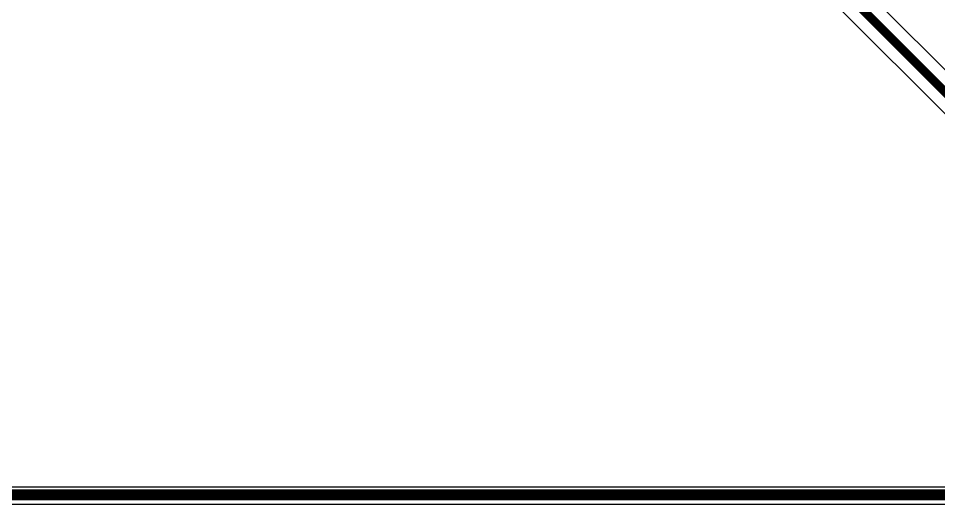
# Model space of a CAD drawing. Header units: millimetres. Extents: x 0.67 to 7.75, y 0.64 to 6.06.
# Drawn here: x 1.204 to 2.046, y 0.641 to 1.086 of the extents above; entities that cross this region are included whole.
import ezdxf

# ---------------------------------------------------------------- set-up
doc = ezdxf.new("R2010")
doc.units = ezdxf.units.MM
doc.header["$MEASUREMENT"] = 0
for name, color, linetype in [('BottomLayer', 5, 'Continuous'), ('TopLayer', 1, 'Continuous'), ('TopOverlay', 2, 'Continuous')]:
    doc.layers.add(name, color=color, linetype=linetype)

msp = doc.modelspace()

# ---------------------------------------------------------------- linework, layer by layer
at = {"layer": 'BottomLayer'}
for p, q in [((2.30591, 0.78427), (1.8156, 1.27459)), ((1.79918, 1.25064), (2.28991, 0.75991)), ((7.738, 0.641), (0.666, 0.641))]:
    msp.add_line(p, q, dxfattribs=at)
at = {"layer": 'BottomLayer', "const_width": 0.008}
msp.add_lwpolyline([(1.80132, 1.26868), (2.3, 0.77)], dxfattribs=at)
at = {"layer": 'TopLayer'}
msp.add_line((7.729, 0.657), (0.674, 0.657), dxfattribs=at)
at = {"layer": 'TopOverlay', "const_width": 0.01}
msp.add_lwpolyline([(0.67, 0.65), (7.745, 0.65)], dxfattribs=at)

doc.saveas('drawing.dxf')
